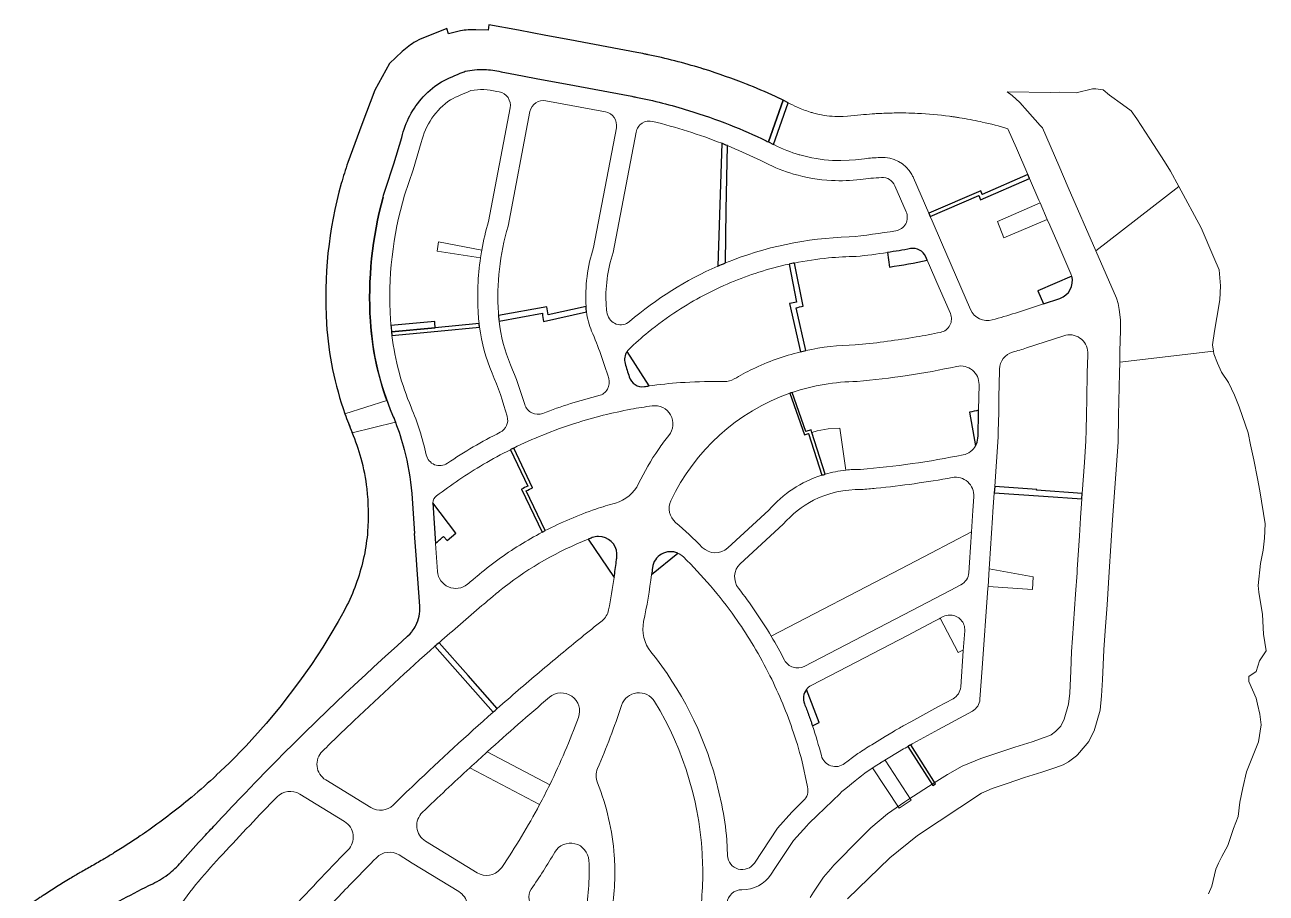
# Model space of a CAD drawing. Header units: inches. Extents: x 175858 to 195396, y 2973160 to 2975121.
# Drawn here: x 176256 to 176934, y 2974647 to 2975121 of the extents above; entities that cross this region are included whole.
import ezdxf

# ---------------------------------------------------------------- set-up
doc = ezdxf.new("R2010")
doc.units = ezdxf.units.IN
doc.header["$MEASUREMENT"] = 0
for name, color, linetype, lineweight in [('E5-National Imp Open Space Hatch', 116, 'Continuous', 13), ('E6-Local Open Space Hatch', 62, 'Continuous', 13), ('Proposed Amenities Hatch', 20, 'Continuous', 13), ('SE4-Service Industries Hatch', 191, 'Continuous', 0), ('UV-2-High Density Hatch', 31, 'Continuous', 13), ('UV-3-Low Density Hatch', 41, 'Continuous', 13)]:
    doc.layers.add(name, color=color, linetype=linetype, lineweight=lineweight)
doc.layers.add('Off Street Footpath Hatch', color=22, linetype='Continuous')
doc.layers.add('Proposed Service Plots Hatch', color=11, linetype='Continuous')
doc.layers.add('UC-2 Urban Centre', color=7, linetype='Continuous', lineweight=13, true_color=0xda0b2e)

msp = doc.modelspace()

# ---------------------------------------------------------------- linework, layer by layer
for points in [[(176487.54, 2975116.09), (176486.49, 2975118.89), (176471.66, 2975112.96), (176471.66, 2975112.96), (176469.61, 2975111.79, 0.057847), (176462.18, 2975106.32), (176455.23, 2975099.84)], [(176525.6, 2975117.92), (176525.6, 2975117.92), (176509.5, 2975120.92), (176509.2, 2975117.95), (176502.38, 2975118.23, 0.048172), (176494.04, 2975117.65), (176487.54, 2975116.09)], [(176594.73, 2975104.97, 0.003453), (176590.35, 2975105.82), (176557.53, 2975111.95), (176555.76, 2975112.28), (176555.76, 2975112.28)], [(176625.43, 2975097.2, 0.023155), (176596.49, 2975104.61, 0.001391), (176594.73, 2975104.97)], [(176455.23, 2975099.84), (176455.23, 2975099.84), (176447.18, 2975085.33), (176440.23, 2975066.51), (176432.48, 2975045.76, 0.013113), (176428.93, 2975034.24), (176428.93, 2975034.24)], [(176650.27, 2975088.48, 0.019007), (176627.15, 2975096.67, 0.001391), (176625.43, 2975097.2)], [(176451.76, 2975026.77, -0.005579), (176453.03, 2975031.19), (176457.61, 2975045), (176461.96, 2975059.45, -0.129377), (176473.72, 2975081.65), (176476.18, 2975084.15), (176480.02, 2975087.4), (176483.65, 2975089.86, -0.019941), (176495.4, 2975095.11)], [(176495.4, 2975095.11, -0.001913), (176496.55, 2975095.57, -0.060163), (176507.01, 2975096.54, -0.052745), (176516.15, 2975095.32), (176521.13, 2975094.36)], [(176551.29, 2975088.7), (176551.29, 2975088.7), (176587.65, 2975081.9, -0.001799), (176589.76, 2975081.49, -0.024854), (176618.54, 2975074.21)], [(176641.09, 2975066.31, -0.018068), (176660.86, 2975057.64, -0.001251), (176662.2, 2975056.98), (176670.19, 2975079.78), (176668.32, 2975080.66, 0.000364), (176667.9, 2975080.86, 0.013487), (176651.94, 2975087.82), (176651.94, 2975087.82), (176651.94, 2975087.82), (176651.94, 2975087.82), (176651.94, 2975087.82, 0.001391), (176650.27, 2975088.48)], [(176618.54, 2975074.21, -0.020011), (176641.09, 2975066.31)], [(176428.93, 2975034.24, 0.084284), (176420.87, 2974957.68, 0.069312), (176430.92, 2974908.56, 0.015108), (176434.9, 2974898.32)], [(176453.85, 2974915.73, -0.070734), (176444.83, 2974959.2, -0.083014), (176451.76, 2975026.77)], [(176451.76, 2975026.77, 0.083019), (176444.83, 2974959.2, 0.084284), (176456.94, 2974907.81, -0.007401), (176458.47, 2974904.02), (176458.47, 2974904.02, -0.028397), (176463.3, 2974889.1, -0.044134), (176467.36, 2974865.1), (176468.93, 2974843.16)], [(176443.34, 2974844.29, 0.051506), (176443, 2974867.6, 0.037189), (176439.79, 2974884.15, 0.033073), (176434.9, 2974898.32, 0.000323), (176434.84, 2974898.46, 0.000323)], [(176443.33, 2974844.29, -0.028828), (176441.39, 2974831.1)], [(176441.39, 2974831.1), (176441.38, 2974831.1, -0.00087), (176441.3, 2974830.71, -0.062508), (176432.03, 2974804.02)], [(176432.03, 2974804.02), (176430.47, 2974800.99), (176427.19, 2974795.09), (176422.76, 2974787.52), (176418.87, 2974781.23), (176412.68, 2974771.77), (176406.19, 2974762.51), (176395.35, 2974748.34), (176387.97, 2974739.48), (176376.96, 2974727.28), (176367.92, 2974718.06), (176360.66, 2974711.28), (176360.75, 2974711.21, -0.012757), (176347.25, 2974699.29, -0.000296), (176346.93, 2974699.02), (176346.93, 2974699.02, -0.020622), (176323.86, 2974681.3, -0.004015), (176319.2, 2974678.07)], [(176335.24, 2974657.83), (176335.24, 2974657.83, 0.049333), (176342.32, 2974664.69, -0.011944), (176354.02, 2974677.7, -0.001393), (176360.04, 2974684.2, -0.003353), (176374.67, 2974699.7), (176374.67, 2974699.7), (176376.42, 2974701.52), (176381.96, 2974707.27), (176384.79, 2974710.19), (176386.34, 2974711.78), (176388.97, 2974714.46), (176392.57, 2974718.12), (176398.72, 2974724.31), (176401.87, 2974727.46), (176405.73, 2974731.28), (176408.91, 2974734.42), (176421.49, 2974746.65), (176430.93, 2974755.66), (176438.24, 2974762.53), (176442.1, 2974766.13), (176446.6, 2974770.29), (176453.08, 2974776.22), (176459.38, 2974781.93), (176465.14, 2974787.1), (176466.57, 2974788.5), (176467.39, 2974789.46), (176467.7, 2974789.86), (176468.19, 2974790.52), (176468.77, 2974791.4), (176469.24, 2974792.18), (176469.49, 2974792.64), (176469.7, 2974793.05, 0.134985), (176471.78, 2974803.45)], [(176319.2, 2974678.07, -0.012129), (176304.82, 2974668.78, -0.004419), (176299.48, 2974665.57, -0.005458), (176292.79, 2974661.74, 0.004148), (176286.43, 2974658.11, 0.003619), (176280.93, 2974654.86)], [(176280.93, 2974654.86, 0.009923), (176266.09, 2974645.54, 0.001133), (176264.42, 2974644.44, 0.005669), (176256.14, 2974638.81), (176270.68, 2974619.69, -0.016629), (176294.01, 2974634.72, -0.021765), (176325.96, 2974651.98, 0.055051), (176335.24, 2974657.83)]]:
    msp.add_lwpolyline(points, format="xyb")
for points in [[(176555.76, 2975112.28), (176540.68, 2975115.1), (176540.68, 2975115.1), (176525.6, 2975117.92)], [(176521.13, 2975094.36), (176527.85, 2975093.08), (176536.21, 2975091.52), (176536.21, 2975091.52), (176551.29, 2975088.7), (176551.29, 2975088.7)], [(176469.94, 2974829.07), (176468.93, 2974843.16)], [(176471.78, 2974803.45), (176470.17, 2974825.9), (176469.94, 2974829.07), (176469.94, 2974829.07)], [(176335.24, 2974657.83), (176335.24, 2974657.83)]]:
    msp.add_lwpolyline(points)
at = {"layer": 'E5-National Imp Open Space Hatch'}
msp.add_lwpolyline([(176870.33, 2975058.71), (176863.26, 2975069.51), (176860.26, 2975073.9), (176855.55, 2975077.37), (176848.4, 2975082.56), (176844.88, 2975085.46), (176840.89, 2975085.91), (176839.14, 2975086.04), (176830.26, 2975083.78), (176820.99, 2975084.07), (176816.29, 2975083.98), (176792.5, 2975084.33), (176795.29, 2975082.25), (176799.46, 2975078.49), (176803.68, 2975073.78), (176810.6, 2975066.04), (176811.76, 2975064.75), (176820.74, 2975044.07), (176825.89, 2975032.2), (176840.92, 2974997.57), (176886.27, 2975032.63), (176881.73, 2975041.04), (176878.49, 2975046.24)], close=True, dxfattribs=at)
for points in [[(176924.5, 2974765.09), (176928.54, 2974767.89), (176930.36, 2974773.62), (176931.69, 2974775.81), (176933.93, 2974779.18), (176932.39, 2974788.31), (176931.92, 2974798.93), (176929.87, 2974811.22), (176929.61, 2974814.78), (176930.76, 2974826.78), (176932.25, 2974834.02), (176932.98, 2974840.66), (176933.43, 2974848.57), (176930.44, 2974866.43), (176929.13, 2974873.2), (176927.2, 2974883.44), (176925.4, 2974891.67), (176924.03, 2974898.19), (176920.93, 2974907.09), (176919.19, 2974912.32), (176916.67, 2974918.76), (176913.35, 2974925.56), (176909.52, 2974931.31), (176907.32, 2974936.15), (176905.34, 2974941.29), (176905.15, 2974942.73), (176853.94, 2974936.77), (176853.78, 2974930.71), (176853.36, 2974907.74), (176853.04, 2974893.02), (176850.09, 2974850.61), (176848.26, 2974822.35), (176847.08, 2974804.24), (176846.1, 2974789.99), (176845.21, 2974779.68), (176844.5, 2974763.38), (176844.1, 2974754.58), (176843.23, 2974746.71), (176840.05, 2974735.39), (176837.18, 2974729.78)], [(176902.53, 2974646.39), (176904.28, 2974650.67), (176906.39, 2974659.86), (176907.94, 2974663.24), (176909.73, 2974666.92), (176913.06, 2974672.93), (176916.13, 2974682.21), (176918.56, 2974688.78), (176919.56, 2974696.43), (176921.15, 2974704.27), (176923.26, 2974713.15), (176929.72, 2974729.43), (176931.19, 2974738.83), (176930.51, 2974744.64), (176929.22, 2974750.01), (176928.41, 2974753.33), (176924.52, 2974762.49), (176924.5, 2974765.09)], [(176837.18, 2974729.78), (176837.13, 2974729.72), (176831.95, 2974723.63), (176830.98, 2974722.33)], [(176830.98, 2974722.33), (176830.42, 2974721.77), (176825.91, 2974718.45), (176823.03, 2974716.9), (176818.57, 2974715.23), (176811.48, 2974712.88), (176802.02, 2974709.92), (176792.42, 2974706.71), (176784.36, 2974703.93), (176778.42, 2974701.52), (176743.59, 2974678.37), (176728.38, 2974666.2), (176705.34, 2974643.69)]]:
    msp.add_lwpolyline(points, dxfattribs=at)
at = {"layer": 'E6-Local Open Space Hatch'}
for points in [[(176814.41, 2975014.71), (176810.52, 2975023.67), (176787.21, 2975013.55), (176790.76, 2975004.68)], [(176806.77, 2974819.58), (176782.73, 2974823.99), (176782.08, 2974814.33), (176806.27, 2974812.61)]]:
    msp.add_lwpolyline(points, close=True, dxfattribs=at)
for points in [[(176505.68, 2974997.94), (176482.09, 2975002.4, 0.007466), (176481.27, 2974997.36), (176505, 2974993.78, -0.007169)], [(176456.94, 2974907.81, -0.013454), (176453.85, 2974915.73), (176430.91, 2974908.59, 0.014912), (176434.83, 2974898.47, -0.000156), (176434.93, 2974898.24), (176458.47, 2974904.02, 0.007401)], [(176701.14, 2974900.79), (176694.71, 2974900.42), (176688.84, 2974899.31), (176685.87, 2974898.35), (176693.16, 2974875.6, -0.04396), (176704.36, 2974877.82), (176701.14, 2974900.79)], [(176721, 2974867.91, -0.004113), (176712.83, 2974867.17, 0.125048), (176686.85, 2974861.34, 0.097734), (176670.29, 2974848.34), (176646.78, 2974826.69, 0.385314), (176645.8, 2974813.29, -0.031199), (176663.69, 2974787.14), (176734.38, 2974823.95), (176750.81, 2974832.51), (176773.01, 2974844.07), (176773.76, 2974855.73), (176774.28, 2974863.25, 0.49008), (176762.49, 2974873.77, -0.021075), (176721, 2974867.91, -0.004113)], [(176768.54, 2974779.19), (176768.35, 2974779.56), (176765.67, 2974778.21), (176755.93, 2974796.91), (176757.65, 2974797.8, -0.120604), (176761.34, 2974798.7, -0.007991), (176761.6, 2974798.7, -0.425808), (176769.32, 2974790.13)], [(176725.98, 2974719.54), (176724.23, 2974718.49, 0.011356), (176719.06, 2974715.19), (176733.51, 2974693.28), (176740.15, 2974697.7)]]:
    msp.add_lwpolyline(points, format="xyb", close=True, dxfattribs=at)
at = {"layer": 'Off Street Footpath Hatch'}
for points in [[(176672.87, 2975078.37), (176670.2, 2975079.77), (176662.21, 2975056.98), (176664.91, 2975055.64)], [(176777.03, 2975027.71), (176777.96, 2975025.4), (176804.68, 2975037.11), (176803.78, 2975039.18), (176778.95, 2975028.29), (176778.13, 2975030.35), (176749.67, 2975018.18), (176750.47, 2975016.34)], [(176785.7, 2974868.9), (176785.46, 2974865.41), (176812.4, 2974863.54), (176833.35, 2974862.08), (176833.55, 2974865.07), (176808.61, 2974866.81), (176808.65, 2974867.3), (176785.7, 2974868.9)]]:
    msp.add_lwpolyline(points, close=True, dxfattribs=at)
for points in [[(176639.76, 2975054.98, 0.002896), (176636.67, 2975056.23), (176634.55, 2974989.18, -0.005771), (176638.64, 2974990.91), (176639.15, 2975019.8), (176639.76, 2975054.98, 0.002896)], [(176676.35, 2974990.88, 0.004098), (176673.42, 2974990.27), (176677.56, 2974969.58, 0.006126), (176673.73, 2974968.71), (176679.58, 2974942.35, -0.005634), (176682.5, 2974943.03), (176677.3, 2974966.46, -0.006144), (176681.08, 2974967.25), (176676.35, 2974990.88, 0.004098)], [(176562.83, 2974964.16, -0.015937), (176562.59, 2974966.68, -0.001404), (176562.56, 2974967.17), (176541.86, 2974962.58), (176541.25, 2974966.93), (176514.79, 2974962.14, 0.008579), (176515.09, 2974959.15), (176538.77, 2974963.43, 0.017569), (176539.34, 2974958.94)], [(176481.68, 2974953.69), (176504.41, 2974955.91, -0.005044), (176504.16, 2974957.89), (176480.27, 2974955.58), (176456.38, 2974953.27, 0.003464), (176456.61, 2974951.25)], [(176685.87, 2974898.35), (176685.41, 2974899.78), (176682.66, 2974898.9), (176675.12, 2974920.24, 0.00314), (176673.78, 2974919.77), (176681.81, 2974897.05), (176683.96, 2974897.74), (176691.25, 2974875.02, -0.007686), (176693.16, 2974875.6)], [(176523.07, 2974889.86, 0.002011), (176521.28, 2974888.97), (176530.75, 2974869.11, 0.004258), (176527.31, 2974867.35), (176538.55, 2974843.87, -0.002491), (176540.32, 2974844.8), (176529.95, 2974866.46, -0.004291), (176533.4, 2974868.19)], [(176482.3, 2974783.6, 0.000476), (176480.05, 2974781.61), (176511.84, 2974745.65, -0.000491), (176514.09, 2974747.63), (176498.19, 2974765.62), (176482.3, 2974783.6, 0.000476)], [(176739.83, 2974727.83, 0.003229), (176738.32, 2974726.97), (176752.01, 2974705.58), (176753.46, 2974706.54)]]:
    msp.add_lwpolyline(points, format="xyb", close=True, dxfattribs=at)
at = {"layer": 'Proposed Amenities Hatch'}
for points in [[(176508.67, 2974724.03, 0.002133), (176499.08, 2974715.29), (176537.17, 2974695.16, 0.008001), (176542.73, 2974706.03), (176508.67, 2974724.03, 0.002133)], [(176564.11, 2974664.71, 0.740064), (176545.53, 2974669.26, -0.014925), (176532.68, 2974649.05, 0.429928), (176535.01, 2974638.42), (176549.91, 2974629.32, 0.546934), (176561.73, 2974633.77, 0.066651)]]:
    msp.add_lwpolyline(points, format="xyb", close=True, dxfattribs=at)
at = {"layer": 'Proposed Service Plots Hatch'}
for points in [[(176739.78, 2974998.73, -0.008672), (176727.11, 2974996.6), (176728.29, 2974988.69, 0.01382), (176748.89, 2974992.36), (176748.03, 2974994.34, 0.349457), (176739.78, 2974998.73, -0.008672)], [(176821.25, 2974971.53, 0.402662), (176827.74, 2974983.78), (176809.25, 2974975.68), (176812.32, 2974968.6), (176821.25, 2974971.53, 0.402662)], [(176479.93, 2974959.04), (176456.04, 2974956.73, 0.005929), (176456.38, 2974953.27), (176480.27, 2974955.58, -0.007089), (176479.93, 2974959.04)], [(176583.95, 2974936, 0.017166), (176586.17, 2974928.74, 0.374771), (176594.47, 2974923.42, -0.002444), (176596.99, 2974923.78), (176584.98, 2974942.65, 0.236899), (176583.95, 2974936, 0.017166)], [(176776.88, 2974909.28), (176776.9, 2974910.47, -0.002701), (176772.01, 2974909.36), (176775.3, 2974891.14, 0.108434), (176776.51, 2974895.25), (176776.6, 2974896.51), (176776.88, 2974909.28)], [(176480.35, 2974837.73, -0.006603), (176484.83, 2974841.63), (176486.66, 2974839.41), (176486.71, 2974839.36), (176491.54, 2974843.37), (176478.84, 2974859.9)], [(176565.88, 2974840.93, 0.003148), (176563.69, 2974840.07), (176577.91, 2974819.23, 0.005794), (176579.09, 2974827.99, 0.014206), (176579.37, 2974830.3, 0.047985), (176579.43, 2974832.21, 0.396046), (176569.45, 2974841.59, 0.091447)], [(176612.68, 2974832.45, 0.498705), (176598.81, 2974824.52, -0.002691), (176598.36, 2974820.89)], [(176682.91, 2974758.04, 0.0007), (176682.89, 2974758.02, 0.262413), (176681.81, 2974750.24, -0.006091), (176684.07, 2974744.28, -0.006107), (176686.19, 2974738.24), (176689.84, 2974740.08), (176682.91, 2974758.04, 0.0007)]]:
    msp.add_lwpolyline(points, format="xyb", close=True, dxfattribs=at)
at = {"layer": 'SE4-Service Industries Hatch'}
msp.add_lwpolyline([(176905.43, 2974993.94), (176898.42, 2975010.14), (176886.27, 2975032.63), (176840.92, 2974997.57), (176852.17, 2974971.68), (176853.04, 2974968.72), (176853.65, 2974965.55), (176854.31, 2974959.84), (176854.35, 2974953.95), (176854.1, 2974942.77), (176853.94, 2974936.77), (176905.15, 2974942.73), (176904.69, 2974946.24), (176905.64, 2974953.74), (176907.08, 2974961.18), (176908.65, 2974970.72), (176908.99, 2974978.47), (176908.2, 2974987.09)], close=True, dxfattribs=at)
at = {"layer": 'UC-2 Urban Centre'}
for points in [[(176577.91, 2974819.23), (176563.69, 2974840.07, 0.070883), (176517.92, 2974813.93, 0.011502), (176511.25, 2974808.51, 0.002489), (176509.84, 2974807.29, 0.000854), (176505.73, 2974803.82, 0.002452), (176493.97, 2974793.77, 0.002455), (176482.3, 2974783.6), (176498.19, 2974765.62), (176514.09, 2974747.63, -0.002486), (176525.55, 2974757.62, -0.00249), (176537.12, 2974767.51, -0.00249), (176548.8, 2974777.28, -0.004743), (176571.3, 2974795.57, 0.178178), (176574.88, 2974801.48, 0.011806)], [(176662.05, 2974767.4, 0.019395), (176652.91, 2974783.73, 0.017039), (176643.87, 2974797.45, 0.045016), (176615.72, 2974830.41, 0.092303), (176612.68, 2974832.45), (176598.36, 2974820.89, -0.019272), (176594, 2974795.07, 0.222065), (176597.99, 2974778.62, -0.10238), (176633.46, 2974708.97), (176636.71, 2974695.13, -0.025029), (176639.48, 2974676), (176639.84, 2974667.38, 0.726299), (176654.5, 2974663.29), (176667.16, 2974682.33), (176674.9, 2974690.99, -0.018173), (176676.71, 2974692.88), (176681.33, 2974697.35, 0.260566), (176683.58, 2974704.82), (176680.37, 2974719.36, 0.018576), (176675.19, 2974736.42, 0.03492)], [(176511.84, 2974745.65), (176480.05, 2974781.61, 0.009501), (176435.91, 2974741.08, 0.003817), (176418.62, 2974724.33, 0.487547), (176420.41, 2974708.68), (176445.02, 2974693.59, 0.343229), (176457.23, 2974694.95, -0.002684), (176469.04, 2974706.35, -0.009503)], [(176558.46, 2974742.71, 0.771544), (176542.59, 2974753.78, 0.007417), (176508.67, 2974724.03), (176542.73, 2974706.03, 0.026159)], [(176537.17, 2974695.16), (176499.08, 2974715.29, 0.005833), (176473.23, 2974690.97, 0.490777), (176474.94, 2974675.24), (176503.06, 2974658.01, 0.371394), (176515.95, 2974660.1), (176516.57, 2974660.94, 0.026183)], [(176432.62, 2974670.42, 0.481836), (176430.7, 2974685.94), (176406.22, 2974700.95, 0.350747), (176393.83, 2974699.4, 0.00683), (176364.22, 2974668.11, 0.037823), (176338.91, 2974637.4), (176358.32, 2974624.15), (176378.54, 2974610.31, -0.03758), (176399.18, 2974635.21, -0.007796)], [(176497.73, 2974641, 0.211965), (176493.13, 2974647.68), (176467.63, 2974663.3), (176460.46, 2974667.7, 0.348234), (176448.13, 2974666.21, 0.002883), (176435.69, 2974653.5, 0.004256), (176417.6, 2974634.48), (176429.62, 2974623.79), (176462.16, 2974594.86, 0.011253), (176483.15, 2974618.03, 0.004596), (176491.42, 2974627.76, 0.004316), (176495.64, 2974632.82, 0.221357)]]:
    msp.add_lwpolyline(points, format="xyb", close=True, dxfattribs=at)
at = {"layer": 'UC-2 Urban Centre', "flags": 128}
msp.add_lwpolyline([(176599.96, 2974634.75), (176624.19, 2974630.72, 0.021195), (176625.87, 2974645.78, 0.023514), (176626.24, 2974662.59, 0.1318), (176599.98, 2974751.48, 0.639357), (176581.95, 2974749.37, -0.022999), (176568.85, 2974714.87, 0.200894), (176568.75, 2974707.14, -0.078413), (176577.96, 2974667.44, -0.025609), (176578.24, 2974654.05, -0.029704), (176576.84, 2974638.59), (176599.96, 2974634.75)], format="xyb", dxfattribs=at)
at = {"layer": 'UV-2-High Density Hatch'}
for points in [[(176835.87, 2974908.09), (176836.02, 2974916.63), (176836.28, 2974931.1), (176836.54, 2974940.47), (176836.56, 2974942.16, 0.496403), (176823.45, 2974951.2), (176803.15, 2974944.53, -0.009083), (176795.5, 2974942.21, 0.325456), (176788.31, 2974932.88), (176788.3, 2974932.19), (176788.03, 2974917.5), (176787.87, 2974909.06), (176787.65, 2974899.08), (176787.59, 2974896.01), (176785.7, 2974868.9), (176808.65, 2974867.3), (176808.61, 2974866.81), (176833.55, 2974865.07), (176834.73, 2974882.03), (176835.55, 2974893.81), (176835.68, 2974899.59)], [(176772.01, 2974909.36, 0.002701), (176776.9, 2974910.47), (176777.15, 2974924.5, 0.483987), (176765.03, 2974934.45, -0.031724), (176710.55, 2974926.19, 0.07996), (176675.12, 2974920.24), (176682.66, 2974898.9), (176685.41, 2974899.78), (176685.87, 2974898.35), (176688.84, 2974899.31), (176694.71, 2974900.42), (176701.14, 2974900.79), (176704.36, 2974877.82, -0.031344), (176712.5, 2974878.18, 0.029017), (176768.51, 2974886.14, 0.221031), (176775.3, 2974891.14)], [(176691.25, 2974875.02), (176683.96, 2974897.74), (176681.81, 2974897.05), (176673.78, 2974919.77, 0.201326), (176608.91, 2974861.05, 0.336739), (176611.46, 2974849.22, -0.028307), (176626.06, 2974835.64, 0.40307), (176639.93, 2974835.34), (176662.39, 2974856.02, -0.135198)], [(176602.11, 2974889.15, -0.01794), (176607.79, 2974896.71, 0.679328), (176598.65, 2974912.9, 0.011872), (176587, 2974911.02, 0.015428), (176572.01, 2974907.75, 0.01641), (176556.32, 2974903.27, 0.018561), (176538.97, 2974896.97, 0.017516), (176523.07, 2974889.86), (176533.4, 2974868.19, 0.004291), (176529.95, 2974866.46), (176540.32, 2974844.8, -0.018444), (176553.73, 2974851.11, -0.018895), (176567.9, 2974856.54, -0.013913), (176578.58, 2974859.84, 0.216576), (176591.25, 2974870.48, -0.041048)], [(176480.35, 2974837.73), (176481.44, 2974822.51, 0.609438), (176497.78, 2974815.51, -0.002002), (176500.77, 2974817.95, -0.003544), (176502.93, 2974819.8, -0.018154), (176514.4, 2974828.8, -0.017967), (176526.37, 2974836.87, -0.017496), (176538.55, 2974843.87), (176528.18, 2974865.54), (176527.31, 2974867.35, -0.004258), (176530.75, 2974869.11), (176521.28, 2974888.97, 0.016834), (176506.57, 2974880.99, 0.015956), (176493.15, 2974872.52, 0.015105), (176480.97, 2974863.74, 0.207838), (176478.84, 2974859.9), (176491.54, 2974843.37), (176486.71, 2974839.36), (176484.83, 2974841.63, 0.006603)], [(176767.26, 2974815.21, 0.261584), (176771.55, 2974821.77), (176771.93, 2974827.37), (176773.01, 2974844.07), (176750.81, 2974832.51), (176734.38, 2974823.95), (176663.69, 2974787.14, -0.0147), (176670.96, 2974774.09, 0.414472), (176681.75, 2974770.68), (176744.97, 2974803.6), (176761.4, 2974812.16), (176767.26, 2974815.21, 0.261584)], [(176730.25, 2974734.98), (176725.84, 2974732.31), (176718.54, 2974727.9, 0.015268), (176711.06, 2974723.06), (176708.15, 2974720.99), (176705.63, 2974719.12), (176703.76, 2974717.67, -0.540519), (176691.07, 2974721.93, 0.017377), (176686.19, 2974738.24), (176689.84, 2974740.08), (176682.91, 2974758.04, -0.109355), (176685.56, 2974760.26), (176700.62, 2974768.1), (176700.62, 2974768.1), (176719.14, 2974777.75), (176738.06, 2974787.6), (176752.9, 2974795.33), (176755.46, 2974796.66), (176755.93, 2974796.91), (176765.67, 2974778.21), (176768.35, 2974779.56), (176768.54, 2974779.19), (176767.13, 2974759.47, -0.255191), (176762.98, 2974753.02), (176754.73, 2974748.51), (176740, 2974740.46), (176735.79, 2974738.16, 0.010947)]]:
    msp.add_lwpolyline(points, format="xyb", close=True, dxfattribs=at)
msp.add_lwpolyline([(176685.01, 2974644.44), (176686.81, 2974647.39), (176688.19, 2974649.64), (176690.81, 2974653.45), (176692.19, 2974655.56), (176696.02, 2974659.92), (176697.94, 2974662.1), (176703.33, 2974667.57), (176706.96, 2974671.4), (176708.89, 2974673.45), (176717.24, 2974681.68), (176718.15, 2974682.46), (176727.22, 2974690.23), (176736.63, 2974696.78), (176738.19, 2974697.78), (176752.73, 2974707.08), (176759.94, 2974711.7), (176767.88, 2974716.14), (176767.89, 2974716.14), (176778.22, 2974720.32), (176786.79, 2974723.28), (176796.64, 2974726.58), (176806.11, 2974729.53), (176812.74, 2974731.74), (176815.78, 2974732.87), (176816.54, 2974733.28), (176818.97, 2974735.07), (176821.09, 2974737.2), (176821.73, 2974738.01), (176823.67, 2974741.81), (176825.99, 2974750.06), (176826.65, 2974755.94), (176827.02, 2974764.16), (176827.19, 2974768.11), (176827.65, 2974778.71), (176828.17, 2974785.98), (176829.9, 2974810.07), (176830.68, 2974821.72), (176830.8, 2974823.48), (176831.99, 2974841.94), (176832.63, 2974851.78), (176833.35, 2974862.08), (176812.4, 2974863.54), (176785.46, 2974865.41), (176784.74, 2974854.99), (176784.53, 2974851.73), (176782.9, 2974826.65), (176782.73, 2974823.99), (176806.77, 2974819.58), (176806.27, 2974812.61), (176782.08, 2974814.33), (176782.01, 2974813.39), (176778.89, 2974769.69), (176777.67, 2974752.69, -0.255191), (176773.53, 2974746.24), (176755.07, 2974736.16), (176741.06, 2974728.51, 0.00346), (176739.43, 2974727.6, 0.007486), (176735.94, 2974725.56), (176724.23, 2974718.48, 0.033372), (176709.48, 2974708.17), (176704.34, 2974704.03, 0.019604), (176701.67, 2974701.71, 0.003262), (176701.25, 2974701.31), (176688.84, 2974689.3), (176684.36, 2974684.97, 0.018173), (176683.1, 2974683.66), (176675.88, 2974675.59), (176665.71, 2974660.29), (176663.66, 2974657.2, -0.254002), (176647.63, 2974648.72, 0.392224), (176639.57, 2974641.42, -0.050384)], format="xyb", dxfattribs=at)
at = {"layer": 'UV-3-Low Density Hatch'}
for points in [[(176505, 2974993.78), (176481.27, 2974997.36, -0.007466), (176482.09, 2975002.4), (176505.68, 2974997.94, -0.027253), (176509.33, 2975013.53), (176521.13, 2975075.54, 0.414214), (176515.17, 2975084.31), (176513.8, 2975084.57, 0.108806), (176499.69, 2975084.98, 0.020093), (176488.65, 2975080.06, 0.191925), (176472.6, 2975056.63), (176468.1, 2975041.68), (176463.52, 2975027.89, 0.088418), (176455.8, 2974959.9, 0.005425), (176456.04, 2974956.73), (176479.93, 2974959.04, 0.007089), (176480.27, 2974955.58), (176504.16, 2974957.89, -0.012849), (176503.71, 2974962.94, -0.05265)], [(176579.12, 2975064.65, 0.415206), (176573.13, 2975073.43), (176540.69, 2975079.49, 0.413222), (176531.95, 2975073.52), (176520.03, 2975010.94, 0.088204), (176514.68, 2974963.64, 0.004267), (176514.79, 2974962.14), (176541.25, 2974966.93), (176541.86, 2974962.58), (176562.56, 2974967.17, -0.092954), (176566.69, 2974999.33)], [(176797.54, 2975053.56), (176792.91, 2975064.22, 0.017505), (176778.79, 2975067.87), (176777.93, 2975068.06, 0.013889), (176766.56, 2975070.21, 0.000072), (176766.5, 2975070.22, 0.002687), (176764.29, 2975070.56, 0.000688), (176762.35, 2975070.84, 0.001575), (176761.05, 2975071.01, 0.021017), (176743.62, 2975072.59, 0.015429), (176730.77, 2975072.8, 0.011148), (176721.74, 2975072.48, 0.003487), (176718.84, 2975072.3, 0.0076), (176712.53, 2975071.75), (176705.31, 2975070.98), (176702.88, 2975070.85), (176701.03, 2975070.83), (176699.32, 2975070.86), (176698.37, 2975070.9, -0.05227), (176686.97, 2975072.71, -0.009496), (176684.95, 2975073.29, -0.034511), (176677.82, 2975076.04, -0.015365), (176672.87, 2975078.37), (176664.91, 2975055.64, -0.000582), (176665.53, 2975055.33, 0.045512), (176678.95, 2975050.03, 0.001113), (176679.29, 2975049.93, 0.057418), (176697.2, 2975046.93, 0.002898), (176698.12, 2975046.89), (176699.94, 2975046.84), (176701.66, 2975046.83), (176706.19, 2975046.98), (176709.67, 2975047.27), (176714.55, 2975047.83, -0.011061), (176723.23, 2975048.53, -0.286584), (176740.45, 2975039.16, -0.026215), (176741.31, 2975037.43), (176749.67, 2975018.18), (176778.13, 2975030.35), (176778.95, 2975028.29), (176803.78, 2975039.18)], [(176636.67, 2975056.23, 0.03437), (176599.01, 2975068.17, 0.429019), (176589.87, 2975062.29), (176577.36, 2974996.58, 0.096559), (176573.57, 2974967.37, 0.034452), (176574.16, 2974963.1, 0.567526), (176586.37, 2974958.99, -0.074424), (176634.55, 2974989.18)], [(176737.37, 2975018.89), (176731.22, 2975033.05, 0.314752), (176723.9, 2975037.55, 0.015576), (176712.38, 2975036.51, -0.043651), (176696.64, 2975035.95, -0.058535), (176675.85, 2975039.48, -0.045512), (176660.58, 2975045.51, 0.004364), (176656.08, 2975047.73, 0.015517), (176639.76, 2975054.98), (176639.15, 2975019.8), (176638.64, 2974990.91, -0.090673), (176706.25, 2975005.12, 0.01797), (176731.75, 2975008.47, 0.488651)], [(176820.09, 2975001.62), (176815.76, 2975011.58), (176814.41, 2975014.71), (176790.76, 2975004.68), (176790.76, 2975004.69), (176787.21, 2975013.55), (176810.52, 2975023.67), (176809.84, 2975025.23), (176804.68, 2975037.11), (176781.78, 2975027.07), (176777.96, 2975025.4), (176777.03, 2975027.71), (176750.47, 2975016.34), (176751.48, 2975014), (176756.64, 2975002.13), (176772.54, 2974965.49, 0.374375), (176784.4, 2974959.84, 0.007884), (176797.04, 2974963.58), (176799.22, 2974964.29), (176812.32, 2974968.6), (176809.25, 2974975.68), (176827.74, 2974983.78, 0.032941), (176827.3, 2974985.01)], [(176748.89, 2974992.36, -0.01382), (176728.29, 2974988.69), (176727.11, 2974996.6, -0.011574), (176710.09, 2974994.45, 0.02069), (176694.97, 2974993.63, 0.025742), (176676.35, 2974990.88), (176681.08, 2974967.25, 0.006144), (176677.3, 2974966.46), (176682.5, 2974943.03, -0.051298), (176709.57, 2974946.18), (176711.47, 2974946.35, 0.009453), (176727.17, 2974948.13, 0.009424), (176742.76, 2974950.5, 0.008123), (176756.11, 2974953.01, 0.476393), (176761.48, 2974963.34), (176755.39, 2974977.38)], [(176674.38, 2974965.78), (176673.73, 2974968.72), (176677.55, 2974969.6), (176673.42, 2974990.27, 0.023464), (176656.83, 2974985.83, 0.022328), (176641.5, 2974980.18, 0.022462), (176626.66, 2974973.15, 0.022492), (176612.48, 2974964.79, 0.026979), (176596.55, 2974953.14, 0.01945), (176585.89, 2974943.71, 0.046711), (176584.98, 2974942.65), (176596.99, 2974923.78, -0.016516), (176614.1, 2974925.56, -0.020084), (176635.01, 2974926.21, -0.002965), (176638.1, 2974926.16, 0.139972), (176643.41, 2974927.56, -0.021361), (176653.43, 2974932.94, -0.026437), (176666.4, 2974938.38, -0.025875), (176679.58, 2974942.35)], [(176565.64, 2974953.73, -0.068273), (176562.83, 2974964.16), (176539.34, 2974958.94, -0.017569), (176538.77, 2974963.43), (176515.09, 2974959.15, 0.070772), (176521.34, 2974935.25, -0.026854), (176529.12, 2974913.63, 0.436019), (176538.99, 2974908.8, -0.030373), (176569.6, 2974918.48, 0.427715), (176574.95, 2974927.92, 0.026658)], [(176511.29, 2974930.77, -0.066301), (176504.41, 2974955.91), (176481.68, 2974953.69), (176456.61, 2974951.25, 0.069324), (176467.06, 2974912.13, -0.04588), (176475.33, 2974886.14, 0.530166), (176486.86, 2974881.54, -0.032358), (176515.68, 2974898.46, 0.358996), (176519.53, 2974907.19, 0.031079)]]:
    msp.add_lwpolyline(points, format="xyb", close=True, dxfattribs=at)
for points in [[(176823.45, 2974951.2), (176803.15, 2974944.53, -0.009083), (176795.5, 2974942.21, 0.325455), (176788.31, 2974932.88)], [(176836.02, 2974916.63), (176836.28, 2974931.1), (176836.54, 2974940.47), (176836.56, 2974942.16, 0.4964), (176823.45, 2974951.2)]]:
    msp.add_lwpolyline(points, format="xyb", dxfattribs=at)
for points in [[(176788.31, 2974932.88), (176788.3, 2974932.19), (176788.03, 2974917.5), (176788.03, 2974917.5), (176787.87, 2974909.06), (176787.65, 2974899.08)], [(176835.68, 2974899.59), (176835.87, 2974908.09), (176836.02, 2974916.63)], [(176834.73, 2974882.03), (176833.55, 2974865.07), (176808.61, 2974866.81), (176808.65, 2974867.3), (176785.7, 2974868.9), (176787.59, 2974896.01), (176787.65, 2974899.08)], [(176834.73, 2974882.03), (176835.55, 2974893.81), (176835.68, 2974899.59)], [(176689.84, 2974740.08), (176686.19, 2974738.24)]]:
    msp.add_lwpolyline(points, dxfattribs=at)

doc.saveas('drawing.dxf')
